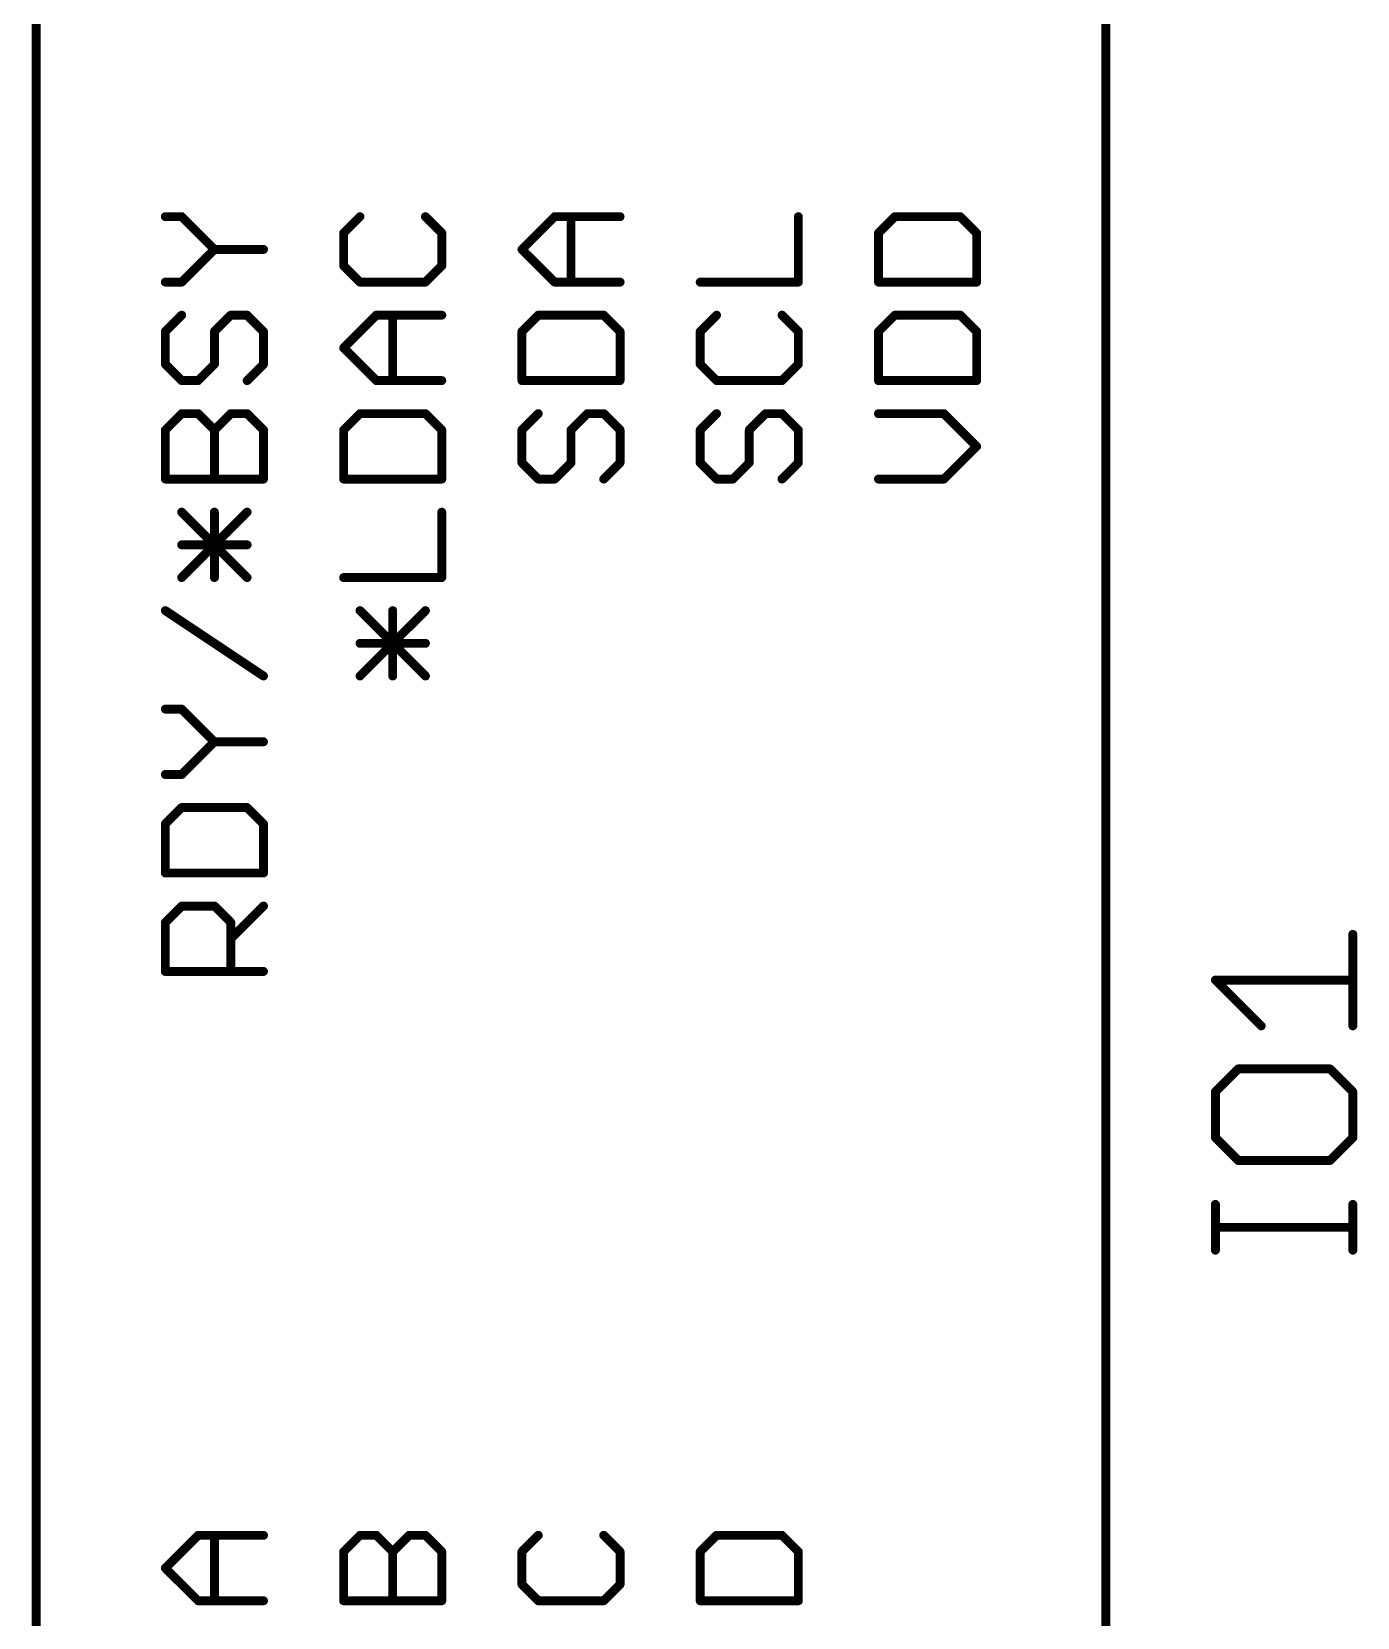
# Model space of a CAD drawing. Extents: x -48 to 226, y 23 to 111.
# Drawn here: x 68.52 to 87.4, y 50.96 to 73.55 of the extents above; entities that cross this region are included whole.
import ezdxf

# ---------------------------------------------------------------- set-up
doc = ezdxf.new("R2010")
doc.units = 0
doc.layers.add('94', color=14, linetype='CONTINUOUS')
doc.layers.add('95', color=251, linetype='CONTINUOUS')

msp = doc.modelspace()

# ---------------------------------------------------------------- linework, layer by layer
at = {"layer": '94', "const_width": 0.127}
for points in [[(68.58, 73.66), (68.58, 43.18)], [(83.82, 43.18), (83.82, 73.66)]]:
    msp.add_lwpolyline(points, dxfattribs=at)
at = {"layer": '95', "const_width": 0.0635}
for points in [[(70.4203, 70.9473, 1), (70.4203, 70.8838)], [(70.6758, 70.938, 1), (70.6309, 70.8931)], [(70.6533, 70.8838, 1), (70.6533, 70.9473)], [(73.2158, 70.8931, 1), (73.1709, 70.938)], [(74.1479, 70.938, 1), (74.103, 70.8931)], [(75.9664, 70.9473, 1), (75.9664, 70.8838)], [(75.9888, 70.8931, 1), (75.9439, 70.938)], [(76.2312, 70.9155, 1), (76.1677, 70.9155)], [(76.8985, 70.8838, 1), (76.8985, 70.9473)], [(79.4703, 70.9155, 1), (79.4068, 70.9155)], [(80.8133, 70.9473, 1), (80.8133, 70.8838)], [(80.8358, 70.8931, 1), (80.7909, 70.938)], [(81.7679, 70.938, 1), (81.723, 70.8931)], [(81.7455, 70.8838, 1), (81.7455, 70.9473)], [(72.9921, 70.6825, 1), (72.9286, 70.6825)], [(72.9379, 70.705, 1), (72.9828, 70.6601)], [(74.3903, 70.6825, 1), (74.3268, 70.6825)], [(74.336, 70.6601, 1), (74.381, 70.705)], [(80.6121, 70.6825, 1), (80.5486, 70.6825)], [(80.5579, 70.705, 1), (80.6028, 70.6601)], [(82.0103, 70.6825, 1), (81.9468, 70.6825)], [(81.956, 70.6601, 1), (82.001, 70.705)], [(71.1194, 70.4812, 1), (71.1194, 70.4177)], [(71.1419, 70.427, 1), (71.097, 70.4719)], [(71.097, 70.427, 1), (71.1419, 70.4719)], [(71.8185, 70.4177, 1), (71.8185, 70.4812)], [(75.5228, 70.4719, 1), (75.4779, 70.427)], [(75.4779, 70.4719, 1), (75.5228, 70.427)], [(72.9828, 70.2389, 1), (72.9379, 70.194)], [(74.381, 70.194, 1), (74.336, 70.2389)], [(70.4203, 70.0152, 1), (70.4203, 69.9517)], [(70.6533, 69.9517, 1), (70.6533, 70.0152)], [(72.9286, 70.2164, 1), (72.9921, 70.2164)], [(73.1933, 70.0152, 1), (73.1933, 69.9517)], [(74.1255, 69.9517, 1), (74.1255, 70.0152)], [(74.3268, 70.2164, 1), (74.3903, 70.2164)], [(75.9664, 70.0152, 1), (75.9664, 69.9517)], [(76.8985, 69.9517, 1), (76.8985, 70.0152)], [(78.0403, 70.0152, 1), (78.0403, 69.9517)], [(79.4385, 69.9517, 1), (79.4385, 70.0152)], [(80.5803, 70.0152, 1), (80.5803, 69.9517)], [(81.9785, 69.9517, 1), (81.9785, 70.0152)], [(70.6309, 70.0059, 1), (70.6758, 69.961)], [(73.1709, 69.961, 1), (73.2158, 70.0059)], [(74.103, 70.0059, 1), (74.1479, 69.961)], [(75.9439, 69.961, 1), (75.9888, 70.0059)], [(76.1677, 69.9834, 1), (76.2312, 69.9834)], [(79.4068, 69.9834, 1), (79.4703, 69.9834)], [(80.5486, 69.9834, 1), (80.6121, 69.9834)], [(81.9468, 69.9834, 1), (82.0103, 69.9834)], [(70.6758, 69.4898, 1), (70.6309, 69.5347)], [(71.3524, 69.544, 1), (71.3524, 69.4805)], [(71.3749, 69.4898, 1), (71.33, 69.5347)], [(71.6079, 69.5347, 1), (71.563, 69.4898)], [(71.5855, 69.4805, 1), (71.5855, 69.544)], [(73.4264, 69.544, 1), (73.4264, 69.4805)], [(73.4488, 69.4898, 1), (73.4039, 69.5347)], [(73.6912, 69.5123, 1), (73.6277, 69.5123)], [(74.3585, 69.4805, 1), (74.3585, 69.544)], [(75.7333, 69.544, 1), (75.7333, 69.4805)], [(75.7558, 69.4898, 1), (75.7109, 69.5347)], [(76.6879, 69.5347, 1), (76.643, 69.4898)], [(76.6655, 69.4805, 1), (76.6655, 69.544)], [(78.2958, 69.4898, 1), (78.2509, 69.5347)], [(79.2279, 69.5347, 1), (79.183, 69.4898)], [(80.8133, 69.544, 1), (80.8133, 69.4805)], [(80.8358, 69.4898, 1), (80.7909, 69.5347)], [(81.7679, 69.5347, 1), (81.723, 69.4898)], [(81.7455, 69.4805, 1), (81.7455, 69.544)], [(70.4521, 69.2792, 1), (70.3886, 69.2792)], [(70.3979, 69.3017, 1), (70.4428, 69.2568)], [(71.1512, 69.2792, 1), (71.0877, 69.2792)], [(71.097, 69.3017, 1), (71.1419, 69.2568)], [(71.8503, 69.2792, 1), (71.7867, 69.2792)], [(71.796, 69.2568, 1), (71.841, 69.3017)], [(75.5321, 69.2792, 1), (75.4686, 69.2792)], [(75.4779, 69.3017, 1), (75.5228, 69.2568)], [(76.9303, 69.2792, 1), (76.8667, 69.2792)], [(76.876, 69.2568, 1), (76.921, 69.3017)], [(78.0721, 69.2792, 1), (78.0086, 69.2792)], [(78.0179, 69.3017, 1), (78.0628, 69.2568)], [(79.4703, 69.2792, 1), (79.4068, 69.2792)], [(79.416, 69.2568, 1), (79.461, 69.3017)], [(80.6121, 69.2792, 1), (80.5486, 69.2792)], [(80.5579, 69.3017, 1), (80.6028, 69.2568)], [(82.0103, 69.2792, 1), (81.9468, 69.2792)], [(81.956, 69.2568, 1), (82.001, 69.3017)], [(72.9828, 69.0687, 1), (72.9379, 69.0237)], [(72.9379, 69.0687, 1), (72.9828, 69.0237)], [(70.3886, 68.8132, 1), (70.4521, 68.8132)], [(70.4428, 68.8356, 1), (70.3979, 68.7907)], [(71.0877, 68.8132, 1), (71.1512, 68.8132)], [(71.1419, 68.7907, 1), (71.097, 68.8356)], [(71.7867, 68.8132, 1), (71.8503, 68.8132)], [(71.841, 68.7907, 1), (71.796, 68.8356)], [(78.0086, 68.8132, 1), (78.0721, 68.8132)], [(78.0628, 68.8356, 1), (78.0179, 68.7907)], [(79.4068, 68.8132, 1), (79.4703, 68.8132)], [(79.461, 68.7907, 1), (79.416, 68.8356)], [(70.6533, 68.6119, 1), (70.6533, 68.5484)], [(70.6309, 68.5577, 1), (70.6758, 68.6026)], [(70.8639, 68.6026, 1), (70.9088, 68.5577)], [(70.8864, 68.5484, 1), (70.8864, 68.6119)], [(71.563, 68.6026, 1), (71.6079, 68.5577)], [(73.4264, 68.6119, 1), (73.4264, 68.5484)], [(73.4039, 68.5577, 1), (73.4488, 68.6026)], [(73.6277, 68.5801, 1), (73.6912, 68.5801)], [(74.3585, 68.5484, 1), (74.3585, 68.6119)], [(75.5003, 68.6119, 1), (75.5003, 68.5484)], [(75.4686, 68.5801, 1), (75.5321, 68.5801)], [(76.8667, 68.5801, 1), (76.9303, 68.5801)], [(76.8985, 68.5484, 1), (76.8985, 68.6119)], [(78.2733, 68.6119, 1), (78.2733, 68.5484)], [(78.2509, 68.5577, 1), (78.2958, 68.6026)], [(79.183, 68.6026, 1), (79.2279, 68.5577)], [(79.2055, 68.5484, 1), (79.2055, 68.6119)], [(80.5803, 68.6119, 1), (80.5803, 68.5484)], [(80.5486, 68.5801, 1), (80.6121, 68.5801)], [(81.9468, 68.5801, 1), (82.0103, 68.5801)], [(81.9785, 68.5484, 1), (81.9785, 68.6119)], [(70.6533, 68.1407, 1), (70.6533, 68.0772)], [(70.6758, 68.0865, 1), (70.6309, 68.1314)], [(70.9088, 68.1314, 1), (70.8639, 68.0865)], [(70.8864, 68.0772, 1), (70.8864, 68.1407)], [(71.3524, 68.1407, 1), (71.3524, 68.0772)], [(71.3749, 68.0865, 1), (71.33, 68.1314)], [(71.6079, 68.1314, 1), (71.563, 68.0865)], [(71.5855, 68.0772, 1), (71.5855, 68.1407)], [(73.1933, 68.1407, 1), (73.1933, 68.0772)], [(73.2158, 68.0865, 1), (73.1709, 68.1314)], [(74.1479, 68.1314, 1), (74.103, 68.0865)], [(74.1255, 68.0772, 1), (74.1255, 68.1407)], [(75.7558, 68.0865, 1), (75.7109, 68.1314)], [(76.4324, 68.1407, 1), (76.4324, 68.0772)], [(76.4549, 68.0865, 1), (76.41, 68.1314)], [(76.6879, 68.1314, 1), (76.643, 68.0865)], [(76.6655, 68.0772, 1), (76.6655, 68.1407)], [(78.2958, 68.0865, 1), (78.2509, 68.1314)], [(78.9724, 68.1407, 1), (78.9724, 68.0772)], [(78.9949, 68.0865, 1), (78.95, 68.1314)], [(79.2279, 68.1314, 1), (79.183, 68.0865)], [(79.2055, 68.0772, 1), (79.2055, 68.1407)], [(80.5803, 68.1407, 1), (80.5803, 68.0772)], [(81.5349, 68.1314, 1), (81.49, 68.0865)], [(81.5124, 68.0772, 1), (81.5124, 68.1407)], [(70.4521, 67.876, 1), (70.3886, 67.876)], [(70.3979, 67.8984, 1), (70.4428, 67.8535)], [(71.1512, 67.876, 1), (71.0877, 67.876)], [(71.097, 67.8984, 1), (71.1419, 67.8535)], [(71.097, 67.8535, 1), (71.1419, 67.8984)], [(71.8503, 67.876, 1), (71.7867, 67.876)], [(71.796, 67.8535, 1), (71.841, 67.8984)], [(72.9921, 67.876, 1), (72.9286, 67.876)], [(72.9379, 67.8984, 1), (72.9828, 67.8535)], [(74.3903, 67.876, 1), (74.3268, 67.876)], [(74.336, 67.8535, 1), (74.381, 67.8984)], [(75.5321, 67.876, 1), (75.4686, 67.876)], [(75.4779, 67.8984, 1), (75.5228, 67.8535)], [(76.2312, 67.876, 1), (76.1677, 67.876)], [(76.177, 67.8984, 1), (76.2219, 67.8535)], [(76.9303, 67.876, 1), (76.8667, 67.876)], [(76.876, 67.8535, 1), (76.921, 67.8984)], [(78.0721, 67.876, 1), (78.0086, 67.876)], [(78.0179, 67.8984, 1), (78.0628, 67.8535)], [(78.7712, 67.876, 1), (78.7077, 67.876)], [(78.717, 67.8984, 1), (78.7619, 67.8535)], [(79.4703, 67.876, 1), (79.4068, 67.876)], [(79.416, 67.8535, 1), (79.461, 67.8984)], [(82.001, 67.6205, 1), (81.956, 67.6654)], [(81.956, 67.6205, 1), (82.001, 67.6654)], [(75.4686, 67.4099, 1), (75.5321, 67.4099)], [(75.5228, 67.4323, 1), (75.4779, 67.3874)], [(76.1677, 67.4099, 1), (76.2312, 67.4099)], [(76.2219, 67.3874, 1), (76.177, 67.4323)], [(76.8667, 67.4099, 1), (76.9303, 67.4099)], [(76.921, 67.3874, 1), (76.876, 67.4323)], [(78.0086, 67.4099, 1), (78.0721, 67.4099)], [(78.0628, 67.4323, 1), (78.0179, 67.3874)], [(78.7077, 67.4099, 1), (78.7712, 67.4099)], [(78.7619, 67.3874, 1), (78.717, 67.4323)], [(79.4068, 67.4099, 1), (79.4703, 67.4099)], [(79.461, 67.3874, 1), (79.416, 67.4323)], [(70.4203, 67.2086, 1), (70.4203, 67.1451)], [(70.3886, 67.1769, 1), (70.4521, 67.1769)], [(71.0877, 67.1769, 1), (71.1512, 67.1769)], [(71.7867, 67.1769, 1), (71.8503, 67.1769)], [(71.8185, 67.1451, 1), (71.8185, 67.2086)], [(72.9603, 67.2086, 1), (72.9603, 67.1451)], [(72.9286, 67.1769, 1), (72.9921, 67.1769)], [(74.3268, 67.1769, 1), (74.3903, 67.1769)], [(74.3585, 67.1451, 1), (74.3585, 67.2086)], [(75.7333, 67.2086, 1), (75.7333, 67.1451)], [(75.7109, 67.1544, 1), (75.7558, 67.1993)], [(75.9439, 67.1993, 1), (75.9888, 67.1544)], [(75.9664, 67.1451, 1), (75.9664, 67.2086)], [(76.643, 67.1993, 1), (76.6879, 67.1544)], [(78.2733, 67.2086, 1), (78.2733, 67.1451)], [(78.2509, 67.1544, 1), (78.2958, 67.1993)], [(78.4839, 67.1993, 1), (78.5288, 67.1544)], [(78.5064, 67.1451, 1), (78.5064, 67.2086)], [(79.183, 67.1993, 1), (79.2279, 67.1544)], [(80.5803, 67.2086, 1), (80.5803, 67.1451)], [(81.49, 67.1993, 1), (81.5349, 67.1544)], [(81.5124, 67.1451, 1), (81.5124, 67.2086)], [(70.6758, 66.7282, 1), (70.6309, 66.6833)], [(71.1512, 66.7057, 1), (71.0877, 66.7057)], [(71.6079, 66.6833, 1), (71.563, 66.7282)], [(74.3903, 66.7057, 1), (74.3268, 66.7057)], [(70.6533, 66.2714, 1), (70.6533, 66.2079)], [(71.5855, 66.2079, 1), (71.5855, 66.2714)], [(70.6309, 65.796, 1), (70.6758, 65.7511)], [(71.0877, 65.7736, 1), (71.1512, 65.7736)], [(71.563, 65.7511, 1), (71.6079, 65.796)], [(72.9603, 65.8053, 1), (72.9603, 65.7418)], [(74.3268, 65.7736, 1), (74.3903, 65.7736)], [(74.3585, 65.7418, 1), (74.3585, 65.8053)], [(70.4379, 65.3288, 1), (70.4027, 65.276)], [(73.2158, 65.3249, 1), (73.1709, 65.28)], [(73.6912, 65.3024, 1), (73.6277, 65.3024)], [(74.1479, 65.28, 1), (74.103, 65.3249)], [(73.1933, 64.8681, 1), (73.1933, 64.8046)], [(74.1255, 64.8046, 1), (74.1255, 64.8681)], [(71.8009, 64.3439, 1), (71.8361, 64.3967)], [(73.1709, 64.3928, 1), (73.2158, 64.3479)], [(73.6277, 64.3703, 1), (73.6912, 64.3703)], [(74.103, 64.3479, 1), (74.1479, 64.3928)], [(70.4203, 63.9309, 1), (70.4203, 63.8674)], [(70.6758, 63.9216, 1), (70.6309, 63.8767)], [(70.6533, 63.8674, 1), (70.6533, 63.9309)], [(71.1194, 63.4648, 1), (71.1194, 63.4013)], [(71.1419, 63.4106, 1), (71.097, 63.4555)], [(71.8185, 63.4013, 1), (71.8185, 63.4648)], [(71.097, 63.4106, 1), (71.1419, 63.4555)], [(70.4203, 62.9988, 1), (70.4203, 62.9353)], [(70.6309, 62.9895, 1), (70.6758, 62.9446)], [(70.6533, 62.9353, 1), (70.6533, 62.9988)], [(70.6533, 62.5276, 1), (70.6533, 62.4641)], [(70.6758, 62.4734, 1), (70.6309, 62.5183)], [(71.6079, 62.5183, 1), (71.563, 62.4734)], [(71.5855, 62.4641, 1), (71.5855, 62.5276)], [(70.4521, 62.2628, 1), (70.3886, 62.2628)], [(70.3979, 62.2853, 1), (70.4428, 62.2404)], [(71.8503, 62.2628, 1), (71.7867, 62.2628)], [(71.796, 62.2404, 1), (71.841, 62.2853)], [(70.4203, 61.5955, 1), (70.4203, 61.532)], [(70.3886, 61.5637, 1), (70.4521, 61.5637)], [(71.7867, 61.5637, 1), (71.8503, 61.5637)], [(71.8185, 61.532, 1), (71.8185, 61.5955)], [(70.6533, 61.1243, 1), (70.6533, 61.0608)], [(70.6758, 61.0701, 1), (70.6309, 61.115)], [(71.1419, 61.115, 1), (71.097, 61.0701)], [(71.1194, 61.0608, 1), (71.1194, 61.1243)], [(71.841, 61.0701, 1), (71.796, 61.115)], [(70.4521, 60.8596, 1), (70.3886, 60.8596)], [(70.3979, 60.882, 1), (70.4428, 60.8371)], [(71.3842, 60.8596, 1), (71.3207, 60.8596)], [(71.33, 60.8371, 1), (71.3749, 60.882)], [(71.33, 60.649, 1), (71.3749, 60.6041)], [(87.3697, 60.6901, 1), (87.3062, 60.6901)], [(70.4203, 60.1922, 1), (70.4203, 60.1287)], [(70.3886, 60.1605, 1), (70.4521, 60.1605)], [(71.3207, 60.1605, 1), (71.3842, 60.1605)], [(71.8185, 60.1287, 1), (71.8185, 60.1922)], [(85.3804, 60.0693, 1), (85.3804, 60.0058)], [(85.4029, 60.06, 1), (85.358, 60.0151)], [(87.3379, 60.0058, 1), (87.3379, 60.0693)], [(86.0105, 59.3626, 1), (86.0554, 59.4075)], [(87.3062, 59.3851, 1), (87.3697, 59.3851)], [(85.7067, 58.804, 1), (85.7067, 58.7405)], [(85.7291, 58.7498, 1), (85.6842, 58.7947)], [(87.0341, 58.7947, 1), (86.9892, 58.7498)], [(87.0117, 58.7405, 1), (87.0117, 58.804)], [(85.4122, 58.446, 1), (85.3487, 58.446)], [(85.358, 58.4685, 1), (85.4029, 58.4236)], [(87.3697, 58.446, 1), (87.3062, 58.446)], [(87.3154, 58.4236, 1), (87.3604, 58.4685)], [(85.4029, 57.816, 1), (85.358, 57.7711)], [(87.3604, 57.7711, 1), (87.3154, 57.816)], [(85.3487, 57.7935, 1), (85.4122, 57.7935)], [(87.3062, 57.7935, 1), (87.3697, 57.7935)], [(85.7067, 57.499, 1), (85.7067, 57.4355)], [(85.6842, 57.4448, 1), (85.7291, 57.4897)], [(86.9892, 57.4897, 1), (87.0341, 57.4448)], [(87.0117, 57.4355, 1), (87.0117, 57.499)], [(85.4122, 56.8412, 1), (85.3487, 56.8412)], [(87.3697, 56.8412, 1), (87.3062, 56.8412)], [(85.3804, 56.5467, 1), (85.3804, 56.4832)], [(87.3379, 56.4832, 1), (87.3379, 56.5467)], [(85.3487, 56.1887, 1), (85.4122, 56.1887)], [(87.3062, 56.1887, 1), (87.3697, 56.1887)], [(70.8864, 52.1573, 1), (70.8864, 52.0938)], [(70.9088, 52.1031, 1), (70.8639, 52.148)], [(71.1512, 52.1255, 1), (71.0877, 52.1255)], [(71.8185, 52.0938, 1), (71.8185, 52.1573)], [(73.1933, 52.1573, 1), (73.1933, 52.0938)], [(73.2158, 52.1031, 1), (73.1709, 52.148)], [(73.4488, 52.148, 1), (73.4039, 52.1031)], [(73.4264, 52.0938, 1), (73.4264, 52.1573)], [(73.8924, 52.1573, 1), (73.8924, 52.0938)], [(73.9149, 52.1031, 1), (73.87, 52.148)], [(74.1479, 52.148, 1), (74.103, 52.1031)], [(74.1255, 52.0938, 1), (74.1255, 52.1573)], [(75.7558, 52.1031, 1), (75.7109, 52.148)], [(76.6879, 52.148, 1), (76.643, 52.1031)], [(78.2733, 52.1573, 1), (78.2733, 52.0938)], [(78.2958, 52.1031, 1), (78.2509, 52.148)], [(79.2279, 52.148, 1), (79.183, 52.1031)], [(79.2055, 52.0938, 1), (79.2055, 52.1573)], [(72.9921, 51.8925, 1), (72.9286, 51.8925)], [(72.9379, 51.915, 1), (72.9828, 51.8701)], [(73.6912, 51.8925, 1), (73.6277, 51.8925)], [(73.637, 51.915, 1), (73.6819, 51.8701)], [(73.637, 51.8701, 1), (73.6819, 51.915)], [(74.3903, 51.8925, 1), (74.3268, 51.8925)], [(74.336, 51.8701, 1), (74.381, 51.915)], [(75.5321, 51.8925, 1), (75.4686, 51.8925)], [(75.4779, 51.915, 1), (75.5228, 51.8701)], [(76.9303, 51.8925, 1), (76.8667, 51.8925)], [(76.876, 51.8701, 1), (76.921, 51.915)], [(78.0721, 51.8925, 1), (78.0086, 51.8925)], [(78.0179, 51.915, 1), (78.0628, 51.8701)], [(79.4703, 51.8925, 1), (79.4068, 51.8925)], [(79.416, 51.8701, 1), (79.461, 51.915)], [(70.4428, 51.6819, 1), (70.3979, 51.637)], [(70.3979, 51.6819, 1), (70.4428, 51.637)], [(75.4686, 51.4264, 1), (75.5321, 51.4264)], [(75.5228, 51.4489, 1), (75.4779, 51.404)], [(76.8667, 51.4264, 1), (76.9303, 51.4264)], [(76.921, 51.404, 1), (76.876, 51.4489)], [(70.8864, 51.2252, 1), (70.8864, 51.1617)], [(70.8639, 51.171, 1), (70.9088, 51.2159)], [(71.0877, 51.1934, 1), (71.1512, 51.1934)], [(71.8185, 51.1617, 1), (71.8185, 51.2252)], [(72.9603, 51.2252, 1), (72.9603, 51.1617)], [(72.9286, 51.1934, 1), (72.9921, 51.1934)], [(73.6277, 51.1934, 1), (73.6912, 51.1934)], [(74.3268, 51.1934, 1), (74.3903, 51.1934)], [(74.3585, 51.1617, 1), (74.3585, 51.2252)], [(75.7333, 51.2252, 1), (75.7333, 51.1617)], [(75.7109, 51.171, 1), (75.7558, 51.2159)], [(76.643, 51.2159, 1), (76.6879, 51.171)], [(76.6655, 51.1617, 1), (76.6655, 51.2252)], [(78.0403, 51.2252, 1), (78.0403, 51.1617)], [(78.0086, 51.1934, 1), (78.0721, 51.1934)], [(79.4068, 51.1934, 1), (79.4703, 51.1934)], [(79.4385, 51.1617, 1), (79.4385, 51.2252)]]:
    msp.add_lwpolyline(points, format="xyb", dxfattribs=at)
at = {"layer": '95', "const_width": 0.127}
for points in [[(70.6533, 70.9155), (70.4203, 70.9155)], [(71.1194, 70.4495), (70.6533, 70.9155)], [(73.1933, 70.9155), (72.9603, 70.6825)], [(74.3585, 70.6825), (74.1255, 70.9155)], [(75.5003, 70.4495), (75.9664, 70.9155)], [(75.9664, 70.9155), (76.8985, 70.9155)], [(76.1994, 69.9834), (76.1994, 70.9155)], [(79.4385, 69.9834), (79.4385, 70.9155)], [(80.8133, 70.9155), (80.5803, 70.6825)], [(81.7455, 70.9155), (80.8133, 70.9155)], [(81.9785, 70.6825), (81.7455, 70.9155)], [(72.9603, 70.6825), (72.9603, 70.2164)], [(74.3585, 70.2164), (74.3585, 70.6825)], [(80.5803, 70.6825), (80.5803, 69.9834)], [(81.9785, 69.9834), (81.9785, 70.6825)], [(70.6533, 69.9834), (71.1194, 70.4495)], [(71.1194, 70.4495), (71.8185, 70.4495)], [(75.9664, 69.9834), (75.5003, 70.4495)], [(72.9603, 70.2164), (73.1933, 69.9834)], [(74.1255, 69.9834), (74.3585, 70.2164)], [(70.4203, 69.9834), (70.6533, 69.9834)], [(73.1933, 69.9834), (74.1255, 69.9834)], [(76.8985, 69.9834), (75.9664, 69.9834)], [(78.0403, 69.9834), (79.4385, 69.9834)], [(80.5803, 69.9834), (81.9785, 69.9834)], [(70.6533, 69.5123), (70.4203, 69.2792)], [(71.1194, 69.2792), (71.3524, 69.5123)], [(71.3524, 69.5123), (71.5855, 69.5123)], [(71.5855, 69.5123), (71.8185, 69.2792)], [(72.9603, 69.0462), (73.4264, 69.5123)], [(73.4264, 69.5123), (74.3585, 69.5123)], [(73.6594, 68.5801), (73.6594, 69.5123)], [(75.7333, 69.5123), (75.5003, 69.2792)], [(76.6655, 69.5123), (75.7333, 69.5123)], [(76.8985, 69.2792), (76.6655, 69.5123)], [(78.2733, 69.5123), (78.0403, 69.2792)], [(79.4385, 69.2792), (79.2055, 69.5123)], [(80.8133, 69.5123), (80.5803, 69.2792)], [(81.7455, 69.5123), (80.8133, 69.5123)], [(81.9785, 69.2792), (81.7455, 69.5123)], [(70.4203, 69.2792), (70.4203, 68.8132)], [(71.1194, 68.8132), (71.1194, 69.2792)], [(71.8185, 69.2792), (71.8185, 68.8132)], [(75.5003, 69.2792), (75.5003, 68.5801)], [(76.8985, 68.5801), (76.8985, 69.2792)], [(78.0403, 69.2792), (78.0403, 68.8132)], [(79.4385, 68.8132), (79.4385, 69.2792)], [(80.5803, 69.2792), (80.5803, 68.5801)], [(81.9785, 68.5801), (81.9785, 69.2792)], [(73.4264, 68.5801), (72.9603, 69.0462)], [(70.4203, 68.8132), (70.6533, 68.5801)], [(70.8864, 68.5801), (71.1194, 68.8132)], [(71.8185, 68.8132), (71.5855, 68.5801)], [(78.0403, 68.8132), (78.2733, 68.5801)], [(79.2055, 68.5801), (79.4385, 68.8132)], [(70.6533, 68.5801), (70.8864, 68.5801)], [(74.3585, 68.5801), (73.4264, 68.5801)], [(75.5003, 68.5801), (76.8985, 68.5801)], [(78.2733, 68.5801), (79.2055, 68.5801)], [(80.5803, 68.5801), (81.9785, 68.5801)], [(70.4203, 67.876), (70.6533, 68.109)], [(70.6533, 68.109), (70.8864, 68.109)], [(70.8864, 68.109), (71.1194, 67.876)], [(71.1194, 67.876), (71.3524, 68.109)], [(71.3524, 68.109), (71.5855, 68.109)], [(71.5855, 68.109), (71.8185, 67.876)], [(73.1933, 68.109), (72.9603, 67.876)], [(74.1255, 68.109), (73.1933, 68.109)], [(74.3585, 67.876), (74.1255, 68.109)], [(75.7333, 68.109), (75.5003, 67.876)], [(76.1994, 67.876), (76.4324, 68.109)], [(76.4324, 68.109), (76.6655, 68.109)], [(76.6655, 68.109), (76.8985, 67.876)], [(78.2733, 68.109), (78.0403, 67.876)], [(78.7394, 67.876), (78.9724, 68.109)], [(78.9724, 68.109), (79.2055, 68.109)], [(79.2055, 68.109), (79.4385, 67.876)], [(81.5124, 68.109), (80.5803, 68.109)], [(81.9785, 67.6429), (81.5124, 68.109)], [(70.4203, 67.1769), (70.4203, 67.876)], [(71.1194, 67.1769), (71.1194, 67.876)], [(71.8185, 67.876), (71.8185, 67.1769)], [(72.9603, 67.876), (72.9603, 67.1769)], [(74.3585, 67.1769), (74.3585, 67.876)], [(75.5003, 67.876), (75.5003, 67.4099)], [(76.1994, 67.4099), (76.1994, 67.876)], [(76.8985, 67.876), (76.8985, 67.4099)], [(78.0403, 67.876), (78.0403, 67.4099)], [(78.7394, 67.4099), (78.7394, 67.876)], [(79.4385, 67.876), (79.4385, 67.4099)], [(81.5124, 67.1769), (81.9785, 67.6429)], [(75.5003, 67.4099), (75.7333, 67.1769)], [(75.9664, 67.1769), (76.1994, 67.4099)], [(76.8985, 67.4099), (76.6655, 67.1769)], [(78.0403, 67.4099), (78.2733, 67.1769)], [(78.5064, 67.1769), (78.7394, 67.4099)], [(79.4385, 67.4099), (79.2055, 67.1769)], [(71.8185, 67.1769), (70.4203, 67.1769)], [(72.9603, 67.1769), (74.3585, 67.1769)], [(75.7333, 67.1769), (75.9664, 67.1769)], [(78.2733, 67.1769), (78.5064, 67.1769)], [(80.5803, 67.1769), (81.5124, 67.1769)], [(70.6533, 65.7736), (71.5855, 66.7057)], [(71.5855, 65.7736), (70.6533, 66.7057)], [(71.1194, 65.7736), (71.1194, 66.7057)], [(74.3585, 65.7736), (74.3585, 66.7057)], [(71.5855, 66.2396), (70.6533, 66.2396)], [(72.9603, 65.7736), (74.3585, 65.7736)], [(71.8185, 64.3703), (70.4203, 65.3024)], [(73.1933, 64.3703), (74.1255, 65.3024)], [(74.1255, 64.3703), (73.1933, 65.3024)], [(73.6594, 64.3703), (73.6594, 65.3024)], [(74.1255, 64.8364), (73.1933, 64.8364)], [(70.6533, 63.8992), (70.4203, 63.8992)], [(71.1194, 63.4331), (70.6533, 63.8992)], [(70.6533, 62.967), (71.1194, 63.4331)], [(71.1194, 63.4331), (71.8185, 63.4331)], [(70.4203, 62.967), (70.6533, 62.967)], [(70.6533, 62.4959), (70.4203, 62.2628)], [(71.5855, 62.4959), (70.6533, 62.4959)], [(71.8185, 62.2628), (71.5855, 62.4959)], [(70.4203, 62.2628), (70.4203, 61.5637)], [(71.8185, 61.5637), (71.8185, 62.2628)], [(70.4203, 61.5637), (71.8185, 61.5637)], [(70.4203, 60.8596), (70.6533, 61.0926)], [(70.6533, 61.0926), (71.1194, 61.0926)], [(71.1194, 61.0926), (71.3524, 60.8596)], [(71.3524, 60.6265), (71.8185, 61.0926)], [(70.4203, 60.1605), (70.4203, 60.8596)], [(71.3524, 60.8596), (71.3524, 60.1605)], [(87.3379, 59.3851), (87.3379, 60.6901)], [(71.8185, 60.1605), (70.4203, 60.1605)], [(86.0329, 59.3851), (85.3804, 60.0376)], [(85.3804, 60.0376), (87.3379, 60.0376)], [(85.7067, 58.7722), (85.3804, 58.446)], [(87.0117, 58.7722), (85.7067, 58.7722)], [(87.3379, 58.446), (87.0117, 58.7722)], [(85.3804, 58.446), (85.3804, 57.7935)], [(87.3379, 57.7935), (87.3379, 58.446)], [(85.3804, 57.7935), (85.7067, 57.4673)], [(87.0117, 57.4673), (87.3379, 57.7935)], [(85.7067, 57.4673), (87.0117, 57.4673)], [(85.3804, 56.1887), (85.3804, 56.8412)], [(87.3379, 56.1887), (87.3379, 56.8412)], [(87.3379, 56.515), (85.3804, 56.515)], [(70.4203, 51.6595), (70.8864, 52.1255)], [(70.8864, 52.1255), (71.8185, 52.1255)], [(71.1194, 51.1934), (71.1194, 52.1255)], [(72.9603, 51.8925), (73.1933, 52.1255)], [(73.1933, 52.1255), (73.4264, 52.1255)], [(73.4264, 52.1255), (73.6594, 51.8925)], [(73.6594, 51.8925), (73.8924, 52.1255)], [(73.8924, 52.1255), (74.1255, 52.1255)], [(74.1255, 52.1255), (74.3585, 51.8925)], [(75.7333, 52.1255), (75.5003, 51.8925)], [(76.8985, 51.8925), (76.6655, 52.1255)], [(78.2733, 52.1255), (78.0403, 51.8925)], [(79.2055, 52.1255), (78.2733, 52.1255)], [(79.4385, 51.8925), (79.2055, 52.1255)], [(72.9603, 51.1934), (72.9603, 51.8925)], [(73.6594, 51.1934), (73.6594, 51.8925)], [(74.3585, 51.8925), (74.3585, 51.1934)], [(75.5003, 51.8925), (75.5003, 51.4264)], [(76.8985, 51.4264), (76.8985, 51.8925)], [(78.0403, 51.8925), (78.0403, 51.1934)], [(79.4385, 51.1934), (79.4385, 51.8925)], [(70.8864, 51.1934), (70.4203, 51.6595)], [(75.5003, 51.4264), (75.7333, 51.1934)], [(76.6655, 51.1934), (76.8985, 51.4264)], [(71.8185, 51.1934), (70.8864, 51.1934)], [(74.3585, 51.1934), (72.9603, 51.1934)], [(75.7333, 51.1934), (76.6655, 51.1934)], [(78.0403, 51.1934), (79.4385, 51.1934)]]:
    msp.add_lwpolyline(points, dxfattribs=at)

doc.saveas('drawing.dxf')
